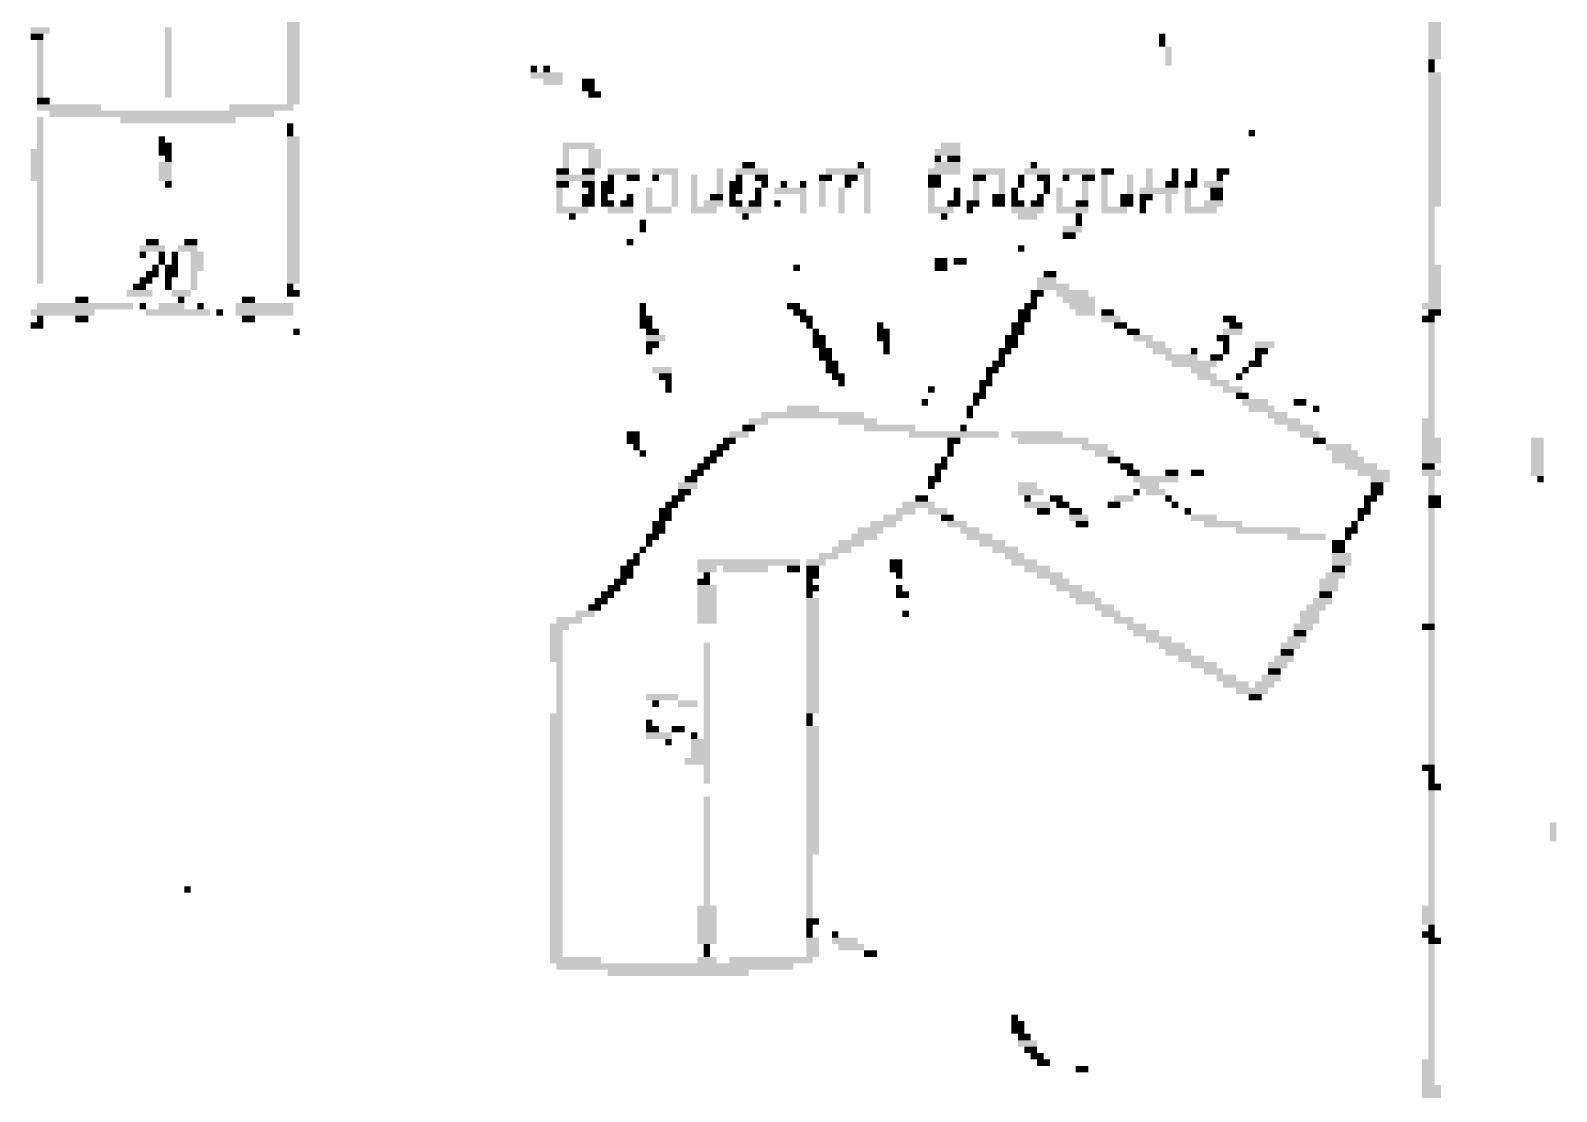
# Model space of a CAD drawing. Extents: x 0 to 456, y -15 to 604.
# Drawn here: x 210.5 to 448.5, y 151.5 to 317 of the extents above; entities that cross this region are included whole.
import ezdxf

# ---------------------------------------------------------------- set-up
doc = ezdxf.new("R2010")
doc.units = 0
doc.layers.add('SCAN_INK_DRAFT', color=7, linetype='Continuous')

msp = doc.modelspace()

# ---------------------------------------------------------------- linework, layer by layer
at = {"layer": 'SCAN_INK_DRAFT'}
for points in [[(250.5, 305.5), (252.5, 305.5), (250.5, 366.5), (252.5, 366.5)], [(428.5, 312.5), (430.5, 312.5), (428.5, 333.5), (430.5, 333.5)], [(210.5, 316.5), (213.5, 316.5), (210.5, 317.5), (213.5, 317.5)], [(231.5, 306.5), (232.5, 306.5), (231.5, 317.5), (232.5, 317.5)], [(210.5, 315.5), (212.5, 315.5), (210.5, 316.5), (212.5, 316.5)], [(211.5, 306.5), (212.5, 306.5), (211.5, 315.5), (212.5, 315.5)], [(386.5, 314.5), (387.5, 314.5), (386.5, 316.5), (387.5, 316.5)], [(387.5, 311.5), (388.5, 311.5), (387.5, 314.5), (388.5, 314.5)], [(428.5, 310.5), (429.5, 310.5), (428.5, 312.5), (429.5, 312.5)], [(288.5, 310.5), (289.5, 310.5), (288.5, 311.5), (289.5, 311.5)], [(288.5, 309.5), (293.5, 309.5), (288.5, 310.5), (293.5, 310.5)], [(290.5, 310.5), (291.5, 310.5), (290.5, 311.5), (291.5, 311.5)], [(290.5, 308.5), (293.5, 308.5), (290.5, 309.5), (293.5, 309.5)], [(296.5, 307.5), (298.5, 307.5), (296.5, 309.5), (298.5, 309.5)], [(428.5, 289.5), (430.5, 289.5), (428.5, 310.5), (430.5, 310.5)], [(297.5, 306.5), (299.5, 306.5), (297.5, 307.5), (299.5, 307.5)], [(211.5, 305.5), (213.5, 305.5), (211.5, 306.5), (213.5, 306.5)], [(211.5, 304.5), (221.5, 304.5), (211.5, 305.5), (221.5, 305.5)], [(241.5, 304.5), (251.5, 304.5), (241.5, 305.5), (251.5, 305.5)], [(211.5, 298.5), (212.5, 298.5), (211.5, 303.5), (212.5, 303.5)], [(213.5, 303.5), (248.5, 303.5), (213.5, 304.5), (248.5, 304.5)], [(224.5, 302.5), (242.5, 302.5), (224.5, 303.5), (242.5, 303.5)], [(250.5, 300.5), (251.5, 300.5), (250.5, 302.5), (251.5, 302.5)], [(230.5, 299.5), (231.5, 299.5), (230.5, 300.5), (231.5, 300.5)], [(250.5, 277.5), (252.5, 277.5), (250.5, 300.5), (252.5, 300.5)], [(400.5, 300.5), (401.5, 300.5), (400.5, 301.5), (401.5, 301.5)], [(210.5, 293.5), (212.5, 293.5), (210.5, 298.5), (212.5, 298.5)], [(230.5, 297.5), (232.5, 297.5), (230.5, 299.5), (232.5, 299.5)], [(231.5, 296.5), (232.5, 296.5), (231.5, 297.5), (232.5, 297.5)], [(293.5, 298.5), (298.5, 298.5), (293.5, 299.5), (298.5, 299.5)], [(293.5, 295.5), (294.5, 295.5), (293.5, 298.5), (294.5, 298.5)], [(297.5, 295.5), (299.5, 295.5), (297.5, 298.5), (299.5, 298.5)], [(351.5, 297.5), (355.5, 297.5), (351.5, 298.5), (355.5, 298.5)], [(351.5, 296.5), (352.5, 296.5), (351.5, 297.5), (352.5, 297.5)], [(352.5, 298.5), (355.5, 298.5), (352.5, 299.5), (355.5, 299.5)], [(353.5, 296.5), (355.5, 296.5), (353.5, 297.5), (355.5, 297.5)], [(230.5, 293.5), (232.5, 293.5), (230.5, 296.5), (232.5, 296.5)], [(292.5, 294.5), (294.5, 294.5), (292.5, 295.5), (294.5, 295.5)], [(296.5, 294.5), (298.5, 294.5), (296.5, 295.5), (298.5, 295.5)], [(300.5, 294.5), (305.5, 294.5), (300.5, 295.5), (305.5, 295.5)], [(307.5, 294.5), (311.5, 294.5), (307.5, 295.5), (311.5, 295.5)], [(317.5, 291.5), (318.5, 291.5), (317.5, 295.5), (318.5, 295.5)], [(320.5, 294.5), (325.5, 294.5), (320.5, 295.5), (325.5, 295.5)], [(321.5, 295.5), (323.5, 295.5), (321.5, 296.5), (323.5, 296.5)], [(334.5, 294.5), (341.5, 294.5), (334.5, 295.5), (341.5, 295.5)], [(339.5, 295.5), (340.5, 295.5), (339.5, 296.5), (340.5, 296.5)], [(350.5, 294.5), (355.5, 294.5), (350.5, 295.5), (355.5, 295.5)], [(351.5, 295.5), (355.5, 295.5), (351.5, 296.5), (355.5, 296.5)], [(357.5, 294.5), (362.5, 294.5), (357.5, 295.5), (362.5, 295.5)], [(365.5, 294.5), (369.5, 294.5), (365.5, 295.5), (369.5, 295.5)], [(366.5, 295.5), (367.5, 295.5), (366.5, 296.5), (367.5, 296.5)], [(371.5, 294.5), (376.5, 294.5), (371.5, 295.5), (376.5, 295.5)], [(377.5, 294.5), (379.5, 294.5), (377.5, 295.5), (379.5, 295.5)], [(384.5, 292.5), (385.5, 292.5), (384.5, 295.5), (385.5, 295.5)], [(388.5, 293.5), (389.5, 293.5), (388.5, 295.5), (389.5, 295.5)], [(391.5, 293.5), (392.5, 293.5), (391.5, 295.5), (392.5, 295.5)], [(395.5, 294.5), (397.5, 294.5), (395.5, 295.5), (397.5, 295.5)], [(211.5, 277.5), (212.5, 277.5), (211.5, 293.5), (212.5, 293.5)], [(231.5, 292.5), (232.5, 292.5), (231.5, 293.5), (232.5, 293.5)], [(292.5, 293.5), (298.5, 293.5), (292.5, 294.5), (298.5, 294.5)], [(292.5, 292.5), (294.5, 292.5), (292.5, 293.5), (294.5, 293.5)], [(296.5, 292.5), (298.5, 292.5), (296.5, 293.5), (298.5, 293.5)], [(299.5, 291.5), (301.5, 291.5), (299.5, 293.5), (301.5, 293.5)], [(300.5, 293.5), (301.5, 293.5), (300.5, 294.5), (301.5, 294.5)], [(303.5, 293.5), (305.5, 293.5), (303.5, 294.5), (305.5, 294.5)], [(307.5, 293.5), (308.5, 293.5), (307.5, 294.5), (308.5, 294.5)], [(310.5, 289.5), (311.5, 289.5), (310.5, 294.5), (311.5, 294.5)], [(313.5, 289.5), (314.5, 289.5), (313.5, 294.5), (314.5, 294.5)], [(319.5, 291.5), (321.5, 291.5), (319.5, 293.5), (321.5, 293.5)], [(320.5, 293.5), (321.5, 293.5), (320.5, 294.5), (321.5, 294.5)], [(323.5, 293.5), (325.5, 293.5), (323.5, 294.5), (325.5, 294.5)], [(324.5, 292.5), (325.5, 292.5), (324.5, 293.5), (325.5, 293.5)], [(327.5, 292.5), (328.5, 292.5), (327.5, 293.5), (328.5, 293.5)], [(330.5, 292.5), (331.5, 292.5), (330.5, 293.5), (331.5, 293.5)], [(333.5, 293.5), (335.5, 293.5), (333.5, 294.5), (335.5, 294.5)], [(333.5, 289.5), (334.5, 289.5), (333.5, 293.5), (334.5, 293.5)], [(337.5, 293.5), (339.5, 293.5), (337.5, 294.5), (339.5, 294.5)], [(337.5, 292.5), (338.5, 292.5), (337.5, 293.5), (338.5, 293.5)], [(340.5, 288.5), (341.5, 288.5), (340.5, 294.5), (341.5, 294.5)], [(350.5, 292.5), (352.5, 292.5), (350.5, 294.5), (352.5, 294.5)], [(357.5, 293.5), (359.5, 293.5), (357.5, 294.5), (359.5, 294.5)], [(357.5, 290.5), (358.5, 290.5), (357.5, 293.5), (358.5, 293.5)], [(361.5, 291.5), (362.5, 291.5), (361.5, 294.5), (362.5, 294.5)], [(364.5, 292.5), (365.5, 292.5), (364.5, 294.5), (365.5, 294.5)], [(367.5, 293.5), (369.5, 293.5), (367.5, 294.5), (369.5, 294.5)], [(368.5, 291.5), (369.5, 291.5), (368.5, 293.5), (369.5, 293.5)], [(371.5, 293.5), (372.5, 293.5), (371.5, 294.5), (372.5, 294.5)], [(374.5, 293.5), (376.5, 293.5), (374.5, 294.5), (376.5, 294.5)], [(374.5, 290.5), (375.5, 290.5), (374.5, 293.5), (375.5, 293.5)], [(377.5, 289.5), (378.5, 289.5), (377.5, 294.5), (378.5, 294.5)], [(381.5, 291.5), (382.5, 291.5), (381.5, 294.5), (382.5, 294.5)], [(387.5, 292.5), (389.5, 292.5), (387.5, 293.5), (389.5, 293.5)], [(390.5, 292.5), (392.5, 292.5), (390.5, 293.5), (392.5, 293.5)], [(393.5, 292.5), (396.5, 292.5), (393.5, 293.5), (396.5, 293.5)], [(395.5, 293.5), (396.5, 293.5), (395.5, 294.5), (396.5, 294.5)], [(292.5, 289.5), (293.5, 289.5), (292.5, 292.5), (293.5, 292.5)], [(296.5, 289.5), (298.5, 289.5), (296.5, 291.5), (298.5, 291.5)], [(297.5, 291.5), (298.5, 291.5), (297.5, 292.5), (298.5, 292.5)], [(299.5, 290.5), (300.5, 290.5), (299.5, 291.5), (300.5, 291.5)], [(299.5, 289.5), (301.5, 289.5), (299.5, 290.5), (301.5, 290.5)], [(302.5, 289.5), (304.5, 289.5), (302.5, 290.5), (304.5, 290.5)], [(303.5, 290.5), (304.5, 290.5), (303.5, 291.5), (304.5, 291.5)], [(306.5, 289.5), (307.5, 289.5), (306.5, 292.5), (307.5, 292.5)], [(315.5, 289.5), (318.5, 289.5), (315.5, 290.5), (318.5, 290.5)], [(316.5, 290.5), (318.5, 290.5), (316.5, 291.5), (318.5, 291.5)], [(319.5, 290.5), (320.5, 290.5), (319.5, 291.5), (320.5, 291.5)], [(319.5, 289.5), (321.5, 289.5), (319.5, 290.5), (321.5, 290.5)], [(322.5, 289.5), (324.5, 289.5), (322.5, 290.5), (324.5, 290.5)], [(323.5, 290.5), (324.5, 290.5), (323.5, 292.5), (324.5, 292.5)], [(326.5, 291.5), (331.5, 291.5), (326.5, 292.5), (331.5, 292.5)], [(326.5, 289.5), (327.5, 289.5), (326.5, 290.5), (327.5, 290.5)], [(330.5, 288.5), (331.5, 288.5), (330.5, 291.5), (331.5, 291.5)], [(336.5, 288.5), (337.5, 288.5), (336.5, 292.5), (337.5, 292.5)], [(350.5, 289.5), (351.5, 289.5), (350.5, 292.5), (351.5, 292.5)], [(353.5, 289.5), (355.5, 289.5), (353.5, 290.5), (355.5, 290.5)], [(354.5, 290.5), (355.5, 290.5), (354.5, 292.5), (355.5, 292.5)], [(356.5, 289.5), (358.5, 289.5), (356.5, 290.5), (358.5, 290.5)], [(360.5, 289.5), (362.5, 289.5), (360.5, 291.5), (362.5, 291.5)], [(363.5, 290.5), (364.5, 290.5), (363.5, 292.5), (364.5, 292.5)], [(363.5, 289.5), (365.5, 289.5), (363.5, 290.5), (365.5, 290.5)], [(366.5, 289.5), (368.5, 289.5), (366.5, 290.5), (368.5, 290.5)], [(367.5, 290.5), (368.5, 290.5), (367.5, 291.5), (368.5, 291.5)], [(370.5, 289.5), (371.5, 289.5), (370.5, 292.5), (371.5, 292.5)], [(373.5, 289.5), (375.5, 289.5), (373.5, 290.5), (375.5, 290.5)], [(380.5, 289.5), (382.5, 289.5), (380.5, 291.5), (382.5, 291.5)], [(383.5, 291.5), (389.5, 291.5), (383.5, 292.5), (389.5, 292.5)], [(383.5, 290.5), (385.5, 290.5), (383.5, 291.5), (385.5, 291.5)], [(383.5, 288.5), (384.5, 288.5), (383.5, 290.5), (384.5, 290.5)], [(387.5, 288.5), (388.5, 288.5), (387.5, 291.5), (388.5, 291.5)], [(390.5, 289.5), (391.5, 289.5), (390.5, 292.5), (391.5, 292.5)], [(393.5, 289.5), (396.5, 289.5), (393.5, 290.5), (396.5, 290.5)], [(394.5, 290.5), (396.5, 290.5), (394.5, 292.5), (396.5, 292.5)], [(292.5, 288.5), (297.5, 288.5), (292.5, 289.5), (297.5, 289.5)], [(294.5, 287.5), (295.5, 287.5), (294.5, 288.5), (295.5, 288.5)], [(300.5, 288.5), (304.5, 288.5), (300.5, 289.5), (304.5, 289.5)], [(306.5, 288.5), (310.5, 288.5), (306.5, 289.5), (310.5, 289.5)], [(313.5, 288.5), (317.5, 288.5), (313.5, 289.5), (317.5, 289.5)], [(320.5, 288.5), (324.5, 288.5), (320.5, 289.5), (324.5, 289.5)], [(321.5, 287.5), (322.5, 287.5), (321.5, 288.5), (322.5, 288.5)], [(350.5, 288.5), (354.5, 288.5), (350.5, 289.5), (354.5, 289.5)], [(352.5, 287.5), (353.5, 287.5), (352.5, 288.5), (353.5, 288.5)], [(356.5, 288.5), (357.5, 288.5), (356.5, 289.5), (357.5, 289.5)], [(363.5, 288.5), (368.5, 288.5), (363.5, 289.5), (368.5, 289.5)], [(364.5, 287.5), (367.5, 287.5), (364.5, 288.5), (367.5, 288.5)], [(370.5, 288.5), (375.5, 288.5), (370.5, 289.5), (375.5, 289.5)], [(373.5, 286.5), (374.5, 286.5), (373.5, 288.5), (374.5, 288.5)], [(377.5, 288.5), (381.5, 288.5), (377.5, 289.5), (381.5, 289.5)], [(390.5, 288.5), (395.5, 288.5), (390.5, 289.5), (395.5, 289.5)], [(428.5, 280.5), (429.5, 280.5), (428.5, 289.5), (429.5, 289.5)], [(305.5, 285.5), (306.5, 285.5), (305.5, 287.5), (306.5, 287.5)], [(371.5, 285.5), (374.5, 285.5), (371.5, 286.5), (374.5, 286.5)], [(227.5, 282.5), (231.5, 282.5), (227.5, 283.5), (231.5, 283.5)], [(228.5, 283.5), (230.5, 283.5), (228.5, 284.5), (230.5, 284.5)], [(233.5, 282.5), (236.5, 282.5), (233.5, 283.5), (236.5, 283.5)], [(234.5, 283.5), (236.5, 283.5), (234.5, 284.5), (236.5, 284.5)], [(303.5, 283.5), (304.5, 283.5), (303.5, 284.5), (304.5, 284.5)], [(364.5, 282.5), (365.5, 282.5), (364.5, 283.5), (365.5, 283.5)], [(371.5, 284.5), (373.5, 284.5), (371.5, 285.5), (373.5, 285.5)], [(227.5, 281.5), (228.5, 281.5), (227.5, 282.5), (228.5, 282.5)], [(230.5, 280.5), (231.5, 280.5), (230.5, 282.5), (231.5, 282.5)], [(232.5, 280.5), (233.5, 280.5), (232.5, 282.5), (233.5, 282.5)], [(235.5, 279.5), (237.5, 279.5), (235.5, 282.5), (237.5, 282.5)], [(351.5, 279.5), (353.5, 279.5), (351.5, 281.5), (353.5, 281.5)], [(354.5, 280.5), (356.5, 280.5), (354.5, 281.5), (356.5, 281.5)], [(227.5, 277.5), (229.5, 277.5), (227.5, 278.5), (229.5, 278.5)], [(228.5, 278.5), (230.5, 278.5), (228.5, 279.5), (230.5, 279.5)], [(229.5, 279.5), (230.5, 279.5), (229.5, 280.5), (230.5, 280.5)], [(231.5, 278.5), (233.5, 278.5), (231.5, 280.5), (233.5, 280.5)], [(231.5, 276.5), (232.5, 276.5), (231.5, 278.5), (232.5, 278.5)], [(235.5, 276.5), (236.5, 276.5), (235.5, 279.5), (236.5, 279.5)], [(329.5, 279.5), (330.5, 279.5), (329.5, 280.5), (330.5, 280.5)], [(367.5, 277.5), (370.5, 277.5), (367.5, 278.5), (370.5, 278.5)], [(368.5, 278.5), (370.5, 278.5), (368.5, 279.5), (370.5, 279.5)], [(428.5, 274.5), (430.5, 274.5), (428.5, 280.5), (430.5, 280.5)], [(225.5, 275.5), (229.5, 275.5), (225.5, 276.5), (229.5, 276.5)], [(226.5, 276.5), (228.5, 276.5), (226.5, 277.5), (228.5, 277.5)], [(232.5, 275.5), (235.5, 275.5), (232.5, 276.5), (235.5, 276.5)], [(250.5, 276.5), (251.5, 276.5), (250.5, 277.5), (251.5, 277.5)], [(250.5, 275.5), (252.5, 275.5), (250.5, 276.5), (252.5, 276.5)], [(366.5, 275.5), (368.5, 275.5), (366.5, 276.5), (368.5, 276.5)], [(367.5, 276.5), (372.5, 276.5), (367.5, 277.5), (372.5, 277.5)], [(370.5, 275.5), (375.5, 275.5), (370.5, 276.5), (375.5, 276.5)], [(211.5, 273.5), (226.5, 273.5), (211.5, 274.5), (226.5, 274.5)], [(217.5, 274.5), (219.5, 274.5), (217.5, 275.5), (219.5, 275.5)], [(227.5, 273.5), (228.5, 273.5), (227.5, 274.5), (228.5, 274.5)], [(230.5, 273.5), (234.5, 273.5), (230.5, 274.5), (234.5, 274.5)], [(233.5, 274.5), (234.5, 274.5), (233.5, 275.5), (234.5, 275.5)], [(236.5, 273.5), (237.5, 273.5), (236.5, 274.5), (237.5, 274.5)], [(242.5, 272.5), (251.5, 272.5), (242.5, 274.5), (251.5, 274.5)], [(243.5, 274.5), (245.5, 274.5), (243.5, 275.5), (245.5, 275.5)], [(305.5, 272.5), (306.5, 272.5), (305.5, 274.5), (306.5, 274.5)], [(328.5, 273.5), (330.5, 273.5), (328.5, 274.5), (330.5, 274.5)], [(365.5, 273.5), (367.5, 273.5), (365.5, 274.5), (367.5, 274.5)], [(366.5, 274.5), (367.5, 274.5), (366.5, 275.5), (367.5, 275.5)], [(371.5, 274.5), (376.5, 274.5), (371.5, 275.5), (376.5, 275.5)], [(372.5, 273.5), (376.5, 273.5), (372.5, 274.5), (376.5, 274.5)], [(427.5, 273.5), (430.5, 273.5), (427.5, 274.5), (430.5, 274.5)], [(210.5, 272.5), (220.5, 272.5), (210.5, 273.5), (220.5, 273.5)], [(210.5, 270.5), (212.5, 270.5), (210.5, 271.5), (212.5, 271.5)], [(211.5, 271.5), (212.5, 271.5), (211.5, 272.5), (212.5, 272.5)], [(217.5, 271.5), (219.5, 271.5), (217.5, 272.5), (219.5, 272.5)], [(228.5, 272.5), (238.5, 272.5), (228.5, 273.5), (238.5, 273.5)], [(239.5, 272.5), (240.5, 272.5), (239.5, 273.5), (240.5, 273.5)], [(243.5, 271.5), (245.5, 271.5), (243.5, 272.5), (245.5, 272.5)], [(305.5, 270.5), (307.5, 270.5), (305.5, 272.5), (307.5, 272.5)], [(329.5, 272.5), (331.5, 272.5), (329.5, 273.5), (331.5, 273.5)], [(330.5, 271.5), (332.5, 271.5), (330.5, 272.5), (332.5, 272.5)], [(331.5, 270.5), (332.5, 270.5), (331.5, 271.5), (332.5, 271.5)], [(342.5, 270.5), (343.5, 270.5), (342.5, 271.5), (343.5, 271.5)], [(363.5, 269.5), (365.5, 269.5), (363.5, 271.5), (365.5, 271.5)], [(364.5, 271.5), (366.5, 271.5), (364.5, 273.5), (366.5, 273.5)], [(373.5, 272.5), (376.5, 272.5), (373.5, 273.5), (376.5, 273.5)], [(377.5, 272.5), (379.5, 272.5), (377.5, 273.5), (379.5, 273.5)], [(377.5, 271.5), (380.5, 271.5), (377.5, 272.5), (380.5, 272.5)], [(379.5, 270.5), (381.5, 270.5), (379.5, 271.5), (381.5, 271.5)], [(396.5, 271.5), (398.5, 271.5), (396.5, 272.5), (398.5, 272.5)], [(397.5, 270.5), (399.5, 270.5), (397.5, 271.5), (399.5, 271.5)], [(427.5, 271.5), (429.5, 271.5), (427.5, 272.5), (429.5, 272.5)], [(428.5, 272.5), (430.5, 272.5), (428.5, 273.5), (430.5, 273.5)], [(428.5, 256.5), (429.5, 256.5), (428.5, 271.5), (429.5, 271.5)], [(251.5, 269.5), (252.5, 269.5), (251.5, 270.5), (252.5, 270.5)], [(306.5, 269.5), (308.5, 269.5), (306.5, 270.5), (308.5, 270.5)], [(306.5, 268.5), (309.5, 268.5), (306.5, 269.5), (309.5, 269.5)], [(332.5, 269.5), (333.5, 269.5), (332.5, 270.5), (333.5, 270.5)], [(332.5, 267.5), (334.5, 267.5), (332.5, 269.5), (334.5, 269.5)], [(342.5, 268.5), (344.5, 268.5), (342.5, 270.5), (344.5, 270.5)], [(362.5, 267.5), (364.5, 267.5), (362.5, 269.5), (364.5, 269.5)], [(381.5, 269.5), (383.5, 269.5), (381.5, 270.5), (383.5, 270.5)], [(382.5, 268.5), (385.5, 268.5), (382.5, 269.5), (385.5, 269.5)], [(395.5, 268.5), (397.5, 268.5), (395.5, 269.5), (397.5, 269.5)], [(396.5, 269.5), (399.5, 269.5), (396.5, 270.5), (399.5, 270.5)], [(306.5, 267.5), (308.5, 267.5), (306.5, 268.5), (308.5, 268.5)], [(306.5, 266.5), (307.5, 266.5), (306.5, 267.5), (307.5, 267.5)], [(333.5, 265.5), (335.5, 265.5), (333.5, 267.5), (335.5, 267.5)], [(343.5, 266.5), (344.5, 266.5), (343.5, 268.5), (344.5, 268.5)], [(361.5, 266.5), (363.5, 266.5), (361.5, 267.5), (363.5, 267.5)], [(384.5, 267.5), (387.5, 267.5), (384.5, 268.5), (387.5, 268.5)], [(385.5, 266.5), (388.5, 266.5), (385.5, 267.5), (388.5, 267.5)], [(391.5, 266.5), (392.5, 266.5), (391.5, 267.5), (392.5, 267.5)], [(396.5, 266.5), (397.5, 266.5), (396.5, 268.5), (397.5, 268.5)], [(401.5, 267.5), (404.5, 267.5), (401.5, 268.5), (404.5, 268.5)], [(401.5, 266.5), (403.5, 266.5), (401.5, 267.5), (403.5, 267.5)], [(307.5, 263.5), (310.5, 263.5), (307.5, 264.5), (310.5, 264.5)], [(334.5, 263.5), (336.5, 263.5), (334.5, 265.5), (336.5, 265.5)], [(359.5, 263.5), (361.5, 263.5), (359.5, 264.5), (361.5, 264.5)], [(360.5, 264.5), (362.5, 264.5), (360.5, 265.5), (362.5, 265.5)], [(361.5, 265.5), (362.5, 265.5), (361.5, 266.5), (362.5, 266.5)], [(387.5, 265.5), (392.5, 265.5), (387.5, 266.5), (392.5, 266.5)], [(388.5, 264.5), (395.5, 264.5), (388.5, 265.5), (395.5, 265.5)], [(391.5, 263.5), (394.5, 263.5), (391.5, 264.5), (394.5, 264.5)], [(394.5, 265.5), (396.5, 265.5), (394.5, 266.5), (396.5, 266.5)], [(399.5, 263.5), (400.5, 263.5), (399.5, 264.5), (400.5, 264.5)], [(400.5, 264.5), (402.5, 264.5), (400.5, 265.5), (402.5, 265.5)], [(401.5, 265.5), (402.5, 265.5), (401.5, 266.5), (402.5, 266.5)], [(308.5, 262.5), (310.5, 262.5), (308.5, 263.5), (310.5, 263.5)], [(309.5, 260.5), (310.5, 260.5), (309.5, 262.5), (310.5, 262.5)], [(335.5, 262.5), (337.5, 262.5), (335.5, 263.5), (337.5, 263.5)], [(336.5, 261.5), (337.5, 261.5), (336.5, 262.5), (337.5, 262.5)], [(358.5, 261.5), (360.5, 261.5), (358.5, 262.5), (360.5, 262.5)], [(359.5, 262.5), (360.5, 262.5), (359.5, 263.5), (360.5, 263.5)], [(392.5, 262.5), (395.5, 262.5), (392.5, 263.5), (395.5, 263.5)], [(394.5, 261.5), (397.5, 261.5), (394.5, 262.5), (397.5, 262.5)], [(398.5, 262.5), (399.5, 262.5), (398.5, 263.5), (399.5, 263.5)], [(349.5, 258.5), (350.5, 258.5), (349.5, 259.5), (350.5, 259.5)], [(350.5, 260.5), (351.5, 260.5), (350.5, 261.5), (351.5, 261.5)], [(357.5, 259.5), (359.5, 259.5), (357.5, 260.5), (359.5, 260.5)], [(357.5, 258.5), (358.5, 258.5), (357.5, 259.5), (358.5, 259.5)], [(358.5, 260.5), (359.5, 260.5), (358.5, 261.5), (359.5, 261.5)], [(396.5, 260.5), (399.5, 260.5), (396.5, 261.5), (399.5, 261.5)], [(398.5, 259.5), (400.5, 259.5), (398.5, 260.5), (400.5, 260.5)], [(399.5, 258.5), (403.5, 258.5), (399.5, 259.5), (403.5, 259.5)], [(407.5, 258.5), (409.5, 258.5), (407.5, 259.5), (409.5, 259.5)], [(324.5, 256.5), (340.5, 256.5), (324.5, 257.5), (340.5, 257.5)], [(328.5, 257.5), (333.5, 257.5), (328.5, 258.5), (333.5, 258.5)], [(356.5, 256.5), (357.5, 256.5), (356.5, 258.5), (357.5, 258.5)], [(400.5, 257.5), (404.5, 257.5), (400.5, 258.5), (404.5, 258.5)], [(403.5, 256.5), (406.5, 256.5), (403.5, 257.5), (406.5, 257.5)], [(410.5, 257.5), (411.5, 257.5), (410.5, 258.5), (411.5, 258.5)], [(321.5, 254.5), (323.5, 254.5), (321.5, 255.5), (323.5, 255.5)], [(322.5, 255.5), (325.5, 255.5), (322.5, 256.5), (325.5, 256.5)], [(336.5, 255.5), (342.5, 255.5), (336.5, 256.5), (342.5, 256.5)], [(340.5, 254.5), (348.5, 254.5), (340.5, 255.5), (348.5, 255.5)], [(355.5, 254.5), (356.5, 254.5), (355.5, 255.5), (356.5, 255.5)], [(404.5, 255.5), (408.5, 255.5), (404.5, 256.5), (408.5, 256.5)], [(406.5, 254.5), (410.5, 254.5), (406.5, 255.5), (410.5, 255.5)], [(427.5, 253.5), (429.5, 253.5), (427.5, 256.5), (429.5, 256.5)], [(303.5, 252.5), (305.5, 252.5), (303.5, 254.5), (305.5, 254.5)], [(304.5, 251.5), (305.5, 251.5), (304.5, 252.5), (305.5, 252.5)], [(317.5, 251.5), (319.5, 251.5), (317.5, 252.5), (319.5, 252.5)], [(318.5, 252.5), (320.5, 252.5), (318.5, 253.5), (320.5, 253.5)], [(319.5, 253.5), (322.5, 253.5), (319.5, 254.5), (322.5, 254.5)], [(347.5, 253.5), (361.5, 253.5), (347.5, 254.5), (361.5, 254.5)], [(353.5, 252.5), (355.5, 252.5), (353.5, 253.5), (355.5, 253.5)], [(353.5, 250.5), (354.5, 250.5), (353.5, 252.5), (354.5, 252.5)], [(363.5, 253.5), (371.5, 253.5), (363.5, 254.5), (371.5, 254.5)], [(364.5, 252.5), (375.5, 252.5), (364.5, 253.5), (375.5, 253.5)], [(374.5, 251.5), (378.5, 251.5), (374.5, 252.5), (378.5, 252.5)], [(408.5, 253.5), (411.5, 253.5), (408.5, 254.5), (411.5, 254.5)], [(410.5, 252.5), (412.5, 252.5), (410.5, 253.5), (412.5, 253.5)], [(412.5, 251.5), (416.5, 251.5), (412.5, 252.5), (416.5, 252.5)], [(427.5, 249.5), (430.5, 249.5), (427.5, 253.5), (430.5, 253.5)], [(444.5, 247.5), (446.5, 247.5), (444.5, 253.5), (446.5, 253.5)], [(305.5, 250.5), (306.5, 250.5), (305.5, 251.5), (306.5, 251.5)], [(315.5, 249.5), (317.5, 249.5), (315.5, 250.5), (317.5, 250.5)], [(316.5, 250.5), (318.5, 250.5), (316.5, 251.5), (318.5, 251.5)], [(352.5, 249.5), (353.5, 249.5), (352.5, 250.5), (353.5, 250.5)], [(376.5, 250.5), (379.5, 250.5), (376.5, 251.5), (379.5, 251.5)], [(378.5, 249.5), (380.5, 249.5), (378.5, 250.5), (380.5, 250.5)], [(413.5, 250.5), (417.5, 250.5), (413.5, 251.5), (417.5, 251.5)], [(413.5, 249.5), (418.5, 249.5), (413.5, 250.5), (418.5, 250.5)], [(313.5, 247.5), (315.5, 247.5), (313.5, 248.5), (315.5, 248.5)], [(314.5, 248.5), (316.5, 248.5), (314.5, 249.5), (316.5, 249.5)], [(351.5, 248.5), (353.5, 248.5), (351.5, 249.5), (353.5, 249.5)], [(351.5, 247.5), (352.5, 247.5), (351.5, 248.5), (352.5, 248.5)], [(380.5, 248.5), (382.5, 248.5), (380.5, 249.5), (382.5, 249.5)], [(381.5, 247.5), (383.5, 247.5), (381.5, 248.5), (383.5, 248.5)], [(387.5, 247.5), (389.5, 247.5), (387.5, 248.5), (389.5, 248.5)], [(391.5, 247.5), (393.5, 247.5), (391.5, 248.5), (393.5, 248.5)], [(415.5, 248.5), (420.5, 248.5), (415.5, 249.5), (420.5, 249.5)], [(417.5, 247.5), (422.5, 247.5), (417.5, 248.5), (422.5, 248.5)], [(427.5, 248.5), (429.5, 248.5), (427.5, 249.5), (429.5, 249.5)], [(427.5, 247.5), (430.5, 247.5), (427.5, 248.5), (430.5, 248.5)], [(311.5, 245.5), (314.5, 245.5), (311.5, 246.5), (314.5, 246.5)], [(311.5, 244.5), (313.5, 244.5), (311.5, 245.5), (313.5, 245.5)], [(312.5, 246.5), (314.5, 246.5), (312.5, 247.5), (314.5, 247.5)], [(350.5, 246.5), (352.5, 246.5), (350.5, 247.5), (352.5, 247.5)], [(350.5, 245.5), (351.5, 245.5), (350.5, 246.5), (351.5, 246.5)], [(364.5, 245.5), (367.5, 245.5), (364.5, 246.5), (367.5, 246.5)], [(364.5, 244.5), (368.5, 244.5), (364.5, 245.5), (368.5, 245.5)], [(382.5, 246.5), (389.5, 246.5), (382.5, 247.5), (389.5, 247.5)], [(382.5, 244.5), (383.5, 244.5), (382.5, 245.5), (383.5, 245.5)], [(383.5, 245.5), (386.5, 245.5), (383.5, 246.5), (386.5, 246.5)], [(384.5, 244.5), (387.5, 244.5), (384.5, 245.5), (387.5, 245.5)], [(419.5, 246.5), (422.5, 246.5), (419.5, 247.5), (422.5, 247.5)], [(419.5, 244.5), (421.5, 244.5), (419.5, 246.5), (421.5, 246.5)], [(428.5, 244.5), (429.5, 244.5), (428.5, 247.5), (429.5, 247.5)], [(445.5, 246.5), (446.5, 246.5), (445.5, 247.5), (446.5, 247.5)], [(309.5, 242.5), (311.5, 242.5), (309.5, 243.5), (311.5, 243.5)], [(310.5, 243.5), (312.5, 243.5), (310.5, 244.5), (312.5, 244.5)], [(346.5, 242.5), (351.5, 242.5), (346.5, 243.5), (351.5, 243.5)], [(348.5, 243.5), (350.5, 243.5), (348.5, 244.5), (350.5, 244.5)], [(365.5, 243.5), (366.5, 243.5), (365.5, 244.5), (366.5, 244.5)], [(365.5, 242.5), (369.5, 242.5), (365.5, 243.5), (369.5, 243.5)], [(369.5, 243.5), (371.5, 243.5), (369.5, 244.5), (371.5, 244.5)], [(370.5, 242.5), (372.5, 242.5), (370.5, 243.5), (372.5, 243.5)], [(378.5, 242.5), (380.5, 242.5), (378.5, 243.5), (380.5, 243.5)], [(379.5, 243.5), (382.5, 243.5), (379.5, 244.5), (382.5, 244.5)], [(387.5, 243.5), (388.5, 243.5), (387.5, 244.5), (388.5, 244.5)], [(388.5, 242.5), (389.5, 242.5), (388.5, 243.5), (389.5, 243.5)], [(418.5, 243.5), (420.5, 243.5), (418.5, 244.5), (420.5, 244.5)], [(418.5, 242.5), (419.5, 242.5), (418.5, 243.5), (419.5, 243.5)], [(428.5, 242.5), (430.5, 242.5), (428.5, 244.5), (430.5, 244.5)], [(307.5, 238.5), (309.5, 238.5), (307.5, 240.5), (309.5, 240.5)], [(308.5, 240.5), (310.5, 240.5), (308.5, 242.5), (310.5, 242.5)], [(341.5, 239.5), (345.5, 239.5), (341.5, 240.5), (345.5, 240.5)], [(343.5, 240.5), (346.5, 240.5), (343.5, 241.5), (346.5, 241.5)], [(345.5, 241.5), (348.5, 241.5), (345.5, 242.5), (348.5, 242.5)], [(350.5, 241.5), (353.5, 241.5), (350.5, 242.5), (353.5, 242.5)], [(352.5, 240.5), (354.5, 240.5), (352.5, 241.5), (354.5, 241.5)], [(353.5, 239.5), (356.5, 239.5), (353.5, 240.5), (356.5, 240.5)], [(367.5, 241.5), (369.5, 241.5), (367.5, 242.5), (369.5, 242.5)], [(372.5, 241.5), (374.5, 241.5), (372.5, 242.5), (374.5, 242.5)], [(372.5, 240.5), (375.5, 240.5), (372.5, 241.5), (375.5, 241.5)], [(373.5, 239.5), (375.5, 239.5), (373.5, 240.5), (375.5, 240.5)], [(390.5, 241.5), (391.5, 241.5), (390.5, 242.5), (391.5, 242.5)], [(391.5, 240.5), (395.5, 240.5), (391.5, 241.5), (395.5, 241.5)], [(393.5, 239.5), (399.5, 239.5), (393.5, 240.5), (399.5, 240.5)], [(416.5, 239.5), (417.5, 239.5), (416.5, 240.5), (417.5, 240.5)], [(417.5, 241.5), (419.5, 241.5), (417.5, 242.5), (419.5, 242.5)], [(417.5, 240.5), (418.5, 240.5), (417.5, 241.5), (418.5, 241.5)], [(428.5, 224.5), (429.5, 224.5), (428.5, 242.5), (429.5, 242.5)], [(306.5, 237.5), (308.5, 237.5), (306.5, 238.5), (308.5, 238.5)], [(338.5, 237.5), (342.5, 237.5), (338.5, 238.5), (342.5, 238.5)], [(339.5, 238.5), (343.5, 238.5), (339.5, 239.5), (343.5, 239.5)], [(355.5, 238.5), (358.5, 238.5), (355.5, 239.5), (358.5, 239.5)], [(356.5, 237.5), (360.5, 237.5), (356.5, 238.5), (360.5, 238.5)], [(398.5, 238.5), (408.5, 238.5), (398.5, 239.5), (408.5, 239.5)], [(406.5, 237.5), (412.5, 237.5), (406.5, 238.5), (412.5, 238.5)], [(415.5, 238.5), (417.5, 238.5), (415.5, 239.5), (417.5, 239.5)], [(415.5, 237.5), (416.5, 237.5), (415.5, 238.5), (416.5, 238.5)], [(305.5, 235.5), (306.5, 235.5), (305.5, 236.5), (306.5, 236.5)], [(306.5, 236.5), (307.5, 236.5), (306.5, 237.5), (307.5, 237.5)], [(335.5, 235.5), (338.5, 235.5), (335.5, 236.5), (338.5, 236.5)], [(336.5, 236.5), (340.5, 236.5), (336.5, 237.5), (340.5, 237.5)], [(358.5, 236.5), (362.5, 236.5), (358.5, 237.5), (362.5, 237.5)], [(360.5, 235.5), (364.5, 235.5), (360.5, 236.5), (364.5, 236.5)], [(413.5, 235.5), (415.5, 235.5), (413.5, 237.5), (415.5, 237.5)], [(302.5, 231.5), (304.5, 231.5), (302.5, 233.5), (304.5, 233.5)], [(303.5, 233.5), (305.5, 233.5), (303.5, 234.5), (305.5, 234.5)], [(304.5, 234.5), (305.5, 234.5), (304.5, 235.5), (305.5, 235.5)], [(314.5, 233.5), (330.5, 233.5), (314.5, 234.5), (330.5, 234.5)], [(314.5, 232.5), (317.5, 232.5), (314.5, 233.5), (317.5, 233.5)], [(318.5, 232.5), (325.5, 232.5), (318.5, 233.5), (325.5, 233.5)], [(328.5, 232.5), (330.5, 232.5), (328.5, 233.5), (330.5, 233.5)], [(331.5, 233.5), (334.5, 233.5), (331.5, 234.5), (334.5, 234.5)], [(331.5, 231.5), (333.5, 231.5), (331.5, 233.5), (333.5, 233.5)], [(333.5, 234.5), (336.5, 234.5), (333.5, 235.5), (336.5, 235.5)], [(344.5, 232.5), (346.5, 232.5), (344.5, 234.5), (346.5, 234.5)], [(362.5, 234.5), (365.5, 234.5), (362.5, 235.5), (365.5, 235.5)], [(363.5, 233.5), (367.5, 233.5), (363.5, 234.5), (367.5, 234.5)], [(365.5, 232.5), (369.5, 232.5), (365.5, 233.5), (369.5, 233.5)], [(413.5, 233.5), (416.5, 233.5), (413.5, 235.5), (416.5, 235.5)], [(413.5, 232.5), (415.5, 232.5), (413.5, 233.5), (415.5, 233.5)], [(301.5, 230.5), (303.5, 230.5), (301.5, 231.5), (303.5, 231.5)], [(314.5, 230.5), (316.5, 230.5), (314.5, 231.5), (316.5, 231.5)], [(315.5, 231.5), (316.5, 231.5), (315.5, 232.5), (316.5, 232.5)], [(331.5, 230.5), (332.5, 230.5), (331.5, 231.5), (332.5, 231.5)], [(345.5, 231.5), (346.5, 231.5), (345.5, 232.5), (346.5, 232.5)], [(367.5, 231.5), (371.5, 231.5), (367.5, 232.5), (371.5, 232.5)], [(369.5, 230.5), (372.5, 230.5), (369.5, 231.5), (372.5, 231.5)], [(411.5, 229.5), (414.5, 229.5), (411.5, 231.5), (414.5, 231.5)], [(412.5, 231.5), (415.5, 231.5), (412.5, 232.5), (415.5, 232.5)], [(298.5, 227.5), (300.5, 227.5), (298.5, 228.5), (300.5, 228.5)], [(299.5, 228.5), (301.5, 228.5), (299.5, 229.5), (301.5, 229.5)], [(300.5, 229.5), (302.5, 229.5), (300.5, 230.5), (302.5, 230.5)], [(314.5, 224.5), (317.5, 224.5), (314.5, 230.5), (317.5, 230.5)], [(331.5, 229.5), (333.5, 229.5), (331.5, 230.5), (333.5, 230.5)], [(331.5, 228.5), (332.5, 228.5), (331.5, 229.5), (332.5, 229.5)], [(331.5, 210.5), (333.5, 210.5), (331.5, 228.5), (333.5, 228.5)], [(345.5, 229.5), (346.5, 229.5), (345.5, 230.5), (346.5, 230.5)], [(345.5, 228.5), (347.5, 228.5), (345.5, 229.5), (347.5, 229.5)], [(370.5, 229.5), (374.5, 229.5), (370.5, 230.5), (374.5, 230.5)], [(372.5, 228.5), (376.5, 228.5), (372.5, 229.5), (376.5, 229.5)], [(373.5, 227.5), (377.5, 227.5), (373.5, 228.5), (377.5, 228.5)], [(410.5, 227.5), (413.5, 227.5), (410.5, 228.5), (413.5, 228.5)], [(411.5, 228.5), (413.5, 228.5), (411.5, 229.5), (413.5, 229.5)], [(295.5, 225.5), (298.5, 225.5), (295.5, 226.5), (298.5, 226.5)], [(297.5, 226.5), (299.5, 226.5), (297.5, 227.5), (299.5, 227.5)], [(346.5, 225.5), (347.5, 225.5), (346.5, 226.5), (347.5, 226.5)], [(376.5, 226.5), (379.5, 226.5), (376.5, 227.5), (379.5, 227.5)], [(377.5, 225.5), (380.5, 225.5), (377.5, 226.5), (380.5, 226.5)], [(408.5, 224.5), (411.5, 224.5), (408.5, 226.5), (411.5, 226.5)], [(409.5, 226.5), (412.5, 226.5), (409.5, 227.5), (412.5, 227.5)], [(291.5, 223.5), (294.5, 223.5), (291.5, 224.5), (294.5, 224.5)], [(292.5, 224.5), (296.5, 224.5), (292.5, 225.5), (296.5, 225.5)], [(379.5, 224.5), (382.5, 224.5), (379.5, 225.5), (382.5, 225.5)], [(381.5, 223.5), (384.5, 223.5), (381.5, 224.5), (384.5, 224.5)], [(407.5, 223.5), (410.5, 223.5), (407.5, 224.5), (410.5, 224.5)], [(427.5, 223.5), (429.5, 223.5), (427.5, 224.5), (429.5, 224.5)], [(291.5, 218.5), (293.5, 218.5), (291.5, 223.5), (293.5, 223.5)], [(315.5, 206.5), (316.5, 206.5), (315.5, 221.5), (316.5, 221.5)], [(382.5, 222.5), (386.5, 222.5), (382.5, 223.5), (386.5, 223.5)], [(384.5, 221.5), (388.5, 221.5), (384.5, 222.5), (388.5, 222.5)], [(386.5, 220.5), (390.5, 220.5), (386.5, 221.5), (390.5, 221.5)], [(405.5, 220.5), (408.5, 220.5), (405.5, 221.5), (408.5, 221.5)], [(406.5, 221.5), (409.5, 221.5), (406.5, 222.5), (409.5, 222.5)], [(407.5, 222.5), (409.5, 222.5), (407.5, 223.5), (409.5, 223.5)], [(428.5, 202.5), (429.5, 202.5), (428.5, 223.5), (429.5, 223.5)], [(387.5, 219.5), (391.5, 219.5), (387.5, 220.5), (391.5, 220.5)], [(389.5, 218.5), (393.5, 218.5), (389.5, 219.5), (393.5, 219.5)], [(404.5, 218.5), (407.5, 218.5), (404.5, 219.5), (407.5, 219.5)], [(405.5, 219.5), (407.5, 219.5), (405.5, 220.5), (407.5, 220.5)], [(292.5, 210.5), (293.5, 210.5), (292.5, 218.5), (293.5, 218.5)], [(391.5, 217.5), (395.5, 217.5), (391.5, 218.5), (395.5, 218.5)], [(393.5, 216.5), (396.5, 216.5), (393.5, 217.5), (396.5, 217.5)], [(403.5, 217.5), (406.5, 217.5), (403.5, 218.5), (406.5, 218.5)], [(403.5, 216.5), (405.5, 216.5), (403.5, 217.5), (405.5, 217.5)], [(395.5, 215.5), (398.5, 215.5), (395.5, 216.5), (398.5, 216.5)], [(396.5, 214.5), (400.5, 214.5), (396.5, 215.5), (400.5, 215.5)], [(398.5, 213.5), (403.5, 213.5), (398.5, 214.5), (403.5, 214.5)], [(401.5, 214.5), (404.5, 214.5), (401.5, 215.5), (404.5, 215.5)], [(402.5, 215.5), (405.5, 215.5), (402.5, 216.5), (405.5, 216.5)], [(306.5, 212.5), (311.5, 212.5), (306.5, 213.5), (311.5, 213.5)], [(307.5, 211.5), (308.5, 211.5), (307.5, 212.5), (308.5, 212.5)], [(311.5, 211.5), (314.5, 211.5), (311.5, 212.5), (314.5, 212.5)], [(400.5, 212.5), (402.5, 212.5), (400.5, 213.5), (402.5, 213.5)], [(291.5, 172.5), (293.5, 172.5), (291.5, 210.5), (293.5, 210.5)], [(306.5, 208.5), (307.5, 208.5), (306.5, 209.5), (307.5, 209.5)], [(331.5, 208.5), (332.5, 208.5), (331.5, 210.5), (332.5, 210.5)], [(306.5, 207.5), (308.5, 207.5), (306.5, 208.5), (308.5, 208.5)], [(306.5, 206.5), (310.5, 206.5), (306.5, 207.5), (310.5, 207.5)], [(310.5, 207.5), (312.5, 207.5), (310.5, 208.5), (312.5, 208.5)], [(313.5, 206.5), (314.5, 206.5), (313.5, 207.5), (314.5, 207.5)], [(331.5, 188.5), (333.5, 188.5), (331.5, 208.5), (333.5, 208.5)], [(309.5, 205.5), (310.5, 205.5), (309.5, 206.5), (310.5, 206.5)], [(313.5, 203.5), (316.5, 203.5), (313.5, 206.5), (316.5, 206.5)], [(312.5, 202.5), (316.5, 202.5), (312.5, 203.5), (316.5, 203.5)], [(315.5, 199.5), (316.5, 199.5), (315.5, 202.5), (316.5, 202.5)], [(427.5, 201.5), (429.5, 201.5), (427.5, 202.5), (429.5, 202.5)], [(428.5, 199.5), (429.5, 199.5), (428.5, 201.5), (429.5, 201.5)], [(428.5, 198.5), (430.5, 198.5), (428.5, 199.5), (430.5, 199.5)], [(428.5, 180.5), (429.5, 180.5), (428.5, 198.5), (429.5, 198.5)], [(315.5, 180.5), (316.5, 180.5), (315.5, 197.5), (316.5, 197.5)], [(447.5, 190.5), (448.5, 190.5), (447.5, 193.5), (448.5, 193.5)], [(331.5, 178.5), (332.5, 178.5), (331.5, 188.5), (332.5, 188.5)], [(234.5, 182.5), (235.5, 182.5), (234.5, 183.5), (235.5, 183.5)], [(314.5, 174.5), (317.5, 174.5), (314.5, 180.5), (317.5, 180.5)], [(331.5, 177.5), (333.5, 177.5), (331.5, 178.5), (333.5, 178.5)], [(427.5, 177.5), (429.5, 177.5), (427.5, 180.5), (429.5, 180.5)], [(331.5, 175.5), (332.5, 175.5), (331.5, 177.5), (332.5, 177.5)], [(335.5, 175.5), (336.5, 175.5), (335.5, 176.5), (336.5, 176.5)], [(427.5, 175.5), (429.5, 175.5), (427.5, 176.5), (429.5, 176.5)], [(428.5, 176.5), (429.5, 176.5), (428.5, 177.5), (429.5, 177.5)], [(315.5, 172.5), (316.5, 172.5), (315.5, 174.5), (316.5, 174.5)], [(331.5, 172.5), (333.5, 172.5), (331.5, 175.5), (333.5, 175.5)], [(335.5, 174.5), (339.5, 174.5), (335.5, 175.5), (339.5, 175.5)], [(336.5, 173.5), (340.5, 173.5), (336.5, 174.5), (340.5, 174.5)], [(428.5, 174.5), (430.5, 174.5), (428.5, 175.5), (430.5, 175.5)], [(428.5, 156.5), (429.5, 156.5), (428.5, 174.5), (429.5, 174.5)], [(291.5, 171.5), (299.5, 171.5), (291.5, 172.5), (299.5, 172.5)], [(292.5, 170.5), (329.5, 170.5), (292.5, 171.5), (329.5, 171.5)], [(314.5, 171.5), (317.5, 171.5), (314.5, 172.5), (317.5, 172.5)], [(319.5, 171.5), (332.5, 171.5), (319.5, 172.5), (332.5, 172.5)], [(340.5, 172.5), (342.5, 172.5), (340.5, 173.5), (342.5, 173.5)], [(300.5, 169.5), (322.5, 169.5), (300.5, 170.5), (322.5, 170.5)], [(363.5, 162.5), (364.5, 162.5), (363.5, 163.5), (364.5, 163.5)], [(363.5, 160.5), (365.5, 160.5), (363.5, 162.5), (365.5, 162.5)], [(364.5, 159.5), (366.5, 159.5), (364.5, 160.5), (366.5, 160.5)], [(364.5, 158.5), (367.5, 158.5), (364.5, 159.5), (367.5, 159.5)], [(365.5, 157.5), (367.5, 157.5), (365.5, 158.5), (367.5, 158.5)], [(366.5, 156.5), (368.5, 156.5), (366.5, 157.5), (368.5, 157.5)], [(367.5, 155.5), (369.5, 155.5), (367.5, 156.5), (369.5, 156.5)], [(373.5, 154.5), (375.5, 154.5), (373.5, 155.5), (375.5, 155.5)], [(427.5, 152.5), (429.5, 152.5), (427.5, 156.5), (429.5, 156.5)], [(427.5, 150.5), (430.5, 150.5), (427.5, 152.5), (430.5, 152.5)]]:
    msp.add_solid(points, dxfattribs=at)

doc.saveas('drawing.dxf')
